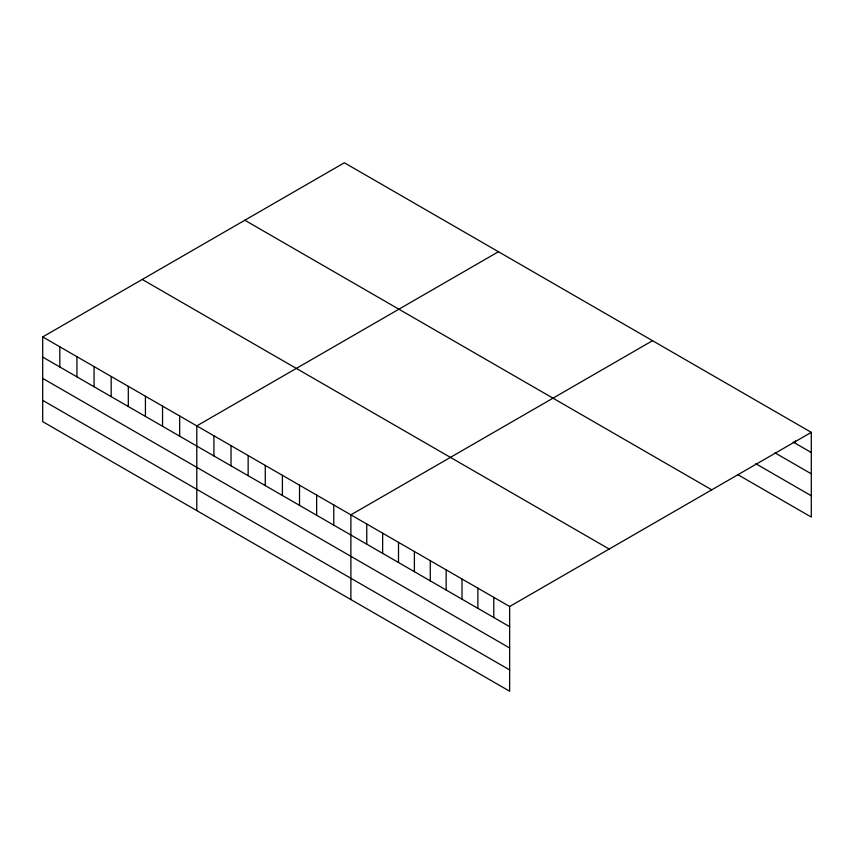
<?xml version="1.0" encoding="UTF-8"?>
<svg xmlns="http://www.w3.org/2000/svg" width="854" height="854" viewBox="0 0 854 854"><rect width="100%" height="100%" fill="white"/><g stroke="black" fill="none" stroke-linecap="round" stroke-linejoin="round"><path stroke-width="1.28" d="M509.646 647.983L509.646 606.511L42.7 336.924L42.7 421.641L509.646 691.228L509.646 647.983L42.7 378.386M737.589 474.514L811.3 517.076L811.3 432.359L344.354 162.772L42.7 336.924M498.448 251.727L196.794 425.89L196.794 510.607M652.541 340.693L350.887 514.855L350.887 599.572M509.646 606.511L811.3 432.359M793.152 442.041L811.3 452.513M775.016 452.866L811.3 473.821M755.737 463.69L811.3 495.768M244.81 220.236L711.756 489.833M142.244 279.45L609.19 549.047M42.7 357.089L509.646 626.676M42.7 400.345L509.646 669.931M795.426 440.835L795.426 443.354M493.772 597.352L493.772 617.506M477.888 588.182L477.888 608.347M462.014 579.023L462.014 599.177M446.14 569.853L446.14 590.007M430.267 560.683L430.267 580.848M414.393 551.524L414.393 571.678M398.508 542.354L398.508 562.508M382.635 533.184L382.635 553.349M366.761 524.025L366.761 544.179M333.765 504.97L333.765 525.135M316.642 495.085L316.642 515.25M299.519 485.2L299.519 505.365M282.396 475.315L282.396 495.48M265.274 465.43L265.274 485.595M248.151 455.545L248.151 475.71M231.039 445.66L231.039 465.825M213.916 435.775L213.916 455.94M179.671 416.005L179.671 436.17M162.548 406.12L162.548 426.285M145.426 396.235L145.426 416.4M128.303 386.35L128.303 406.515M111.18 376.465L111.18 396.63M94.068 366.579L94.068 386.745M76.945 356.694L76.945 376.86M59.823 346.809L59.823 366.974"/></g></svg>
